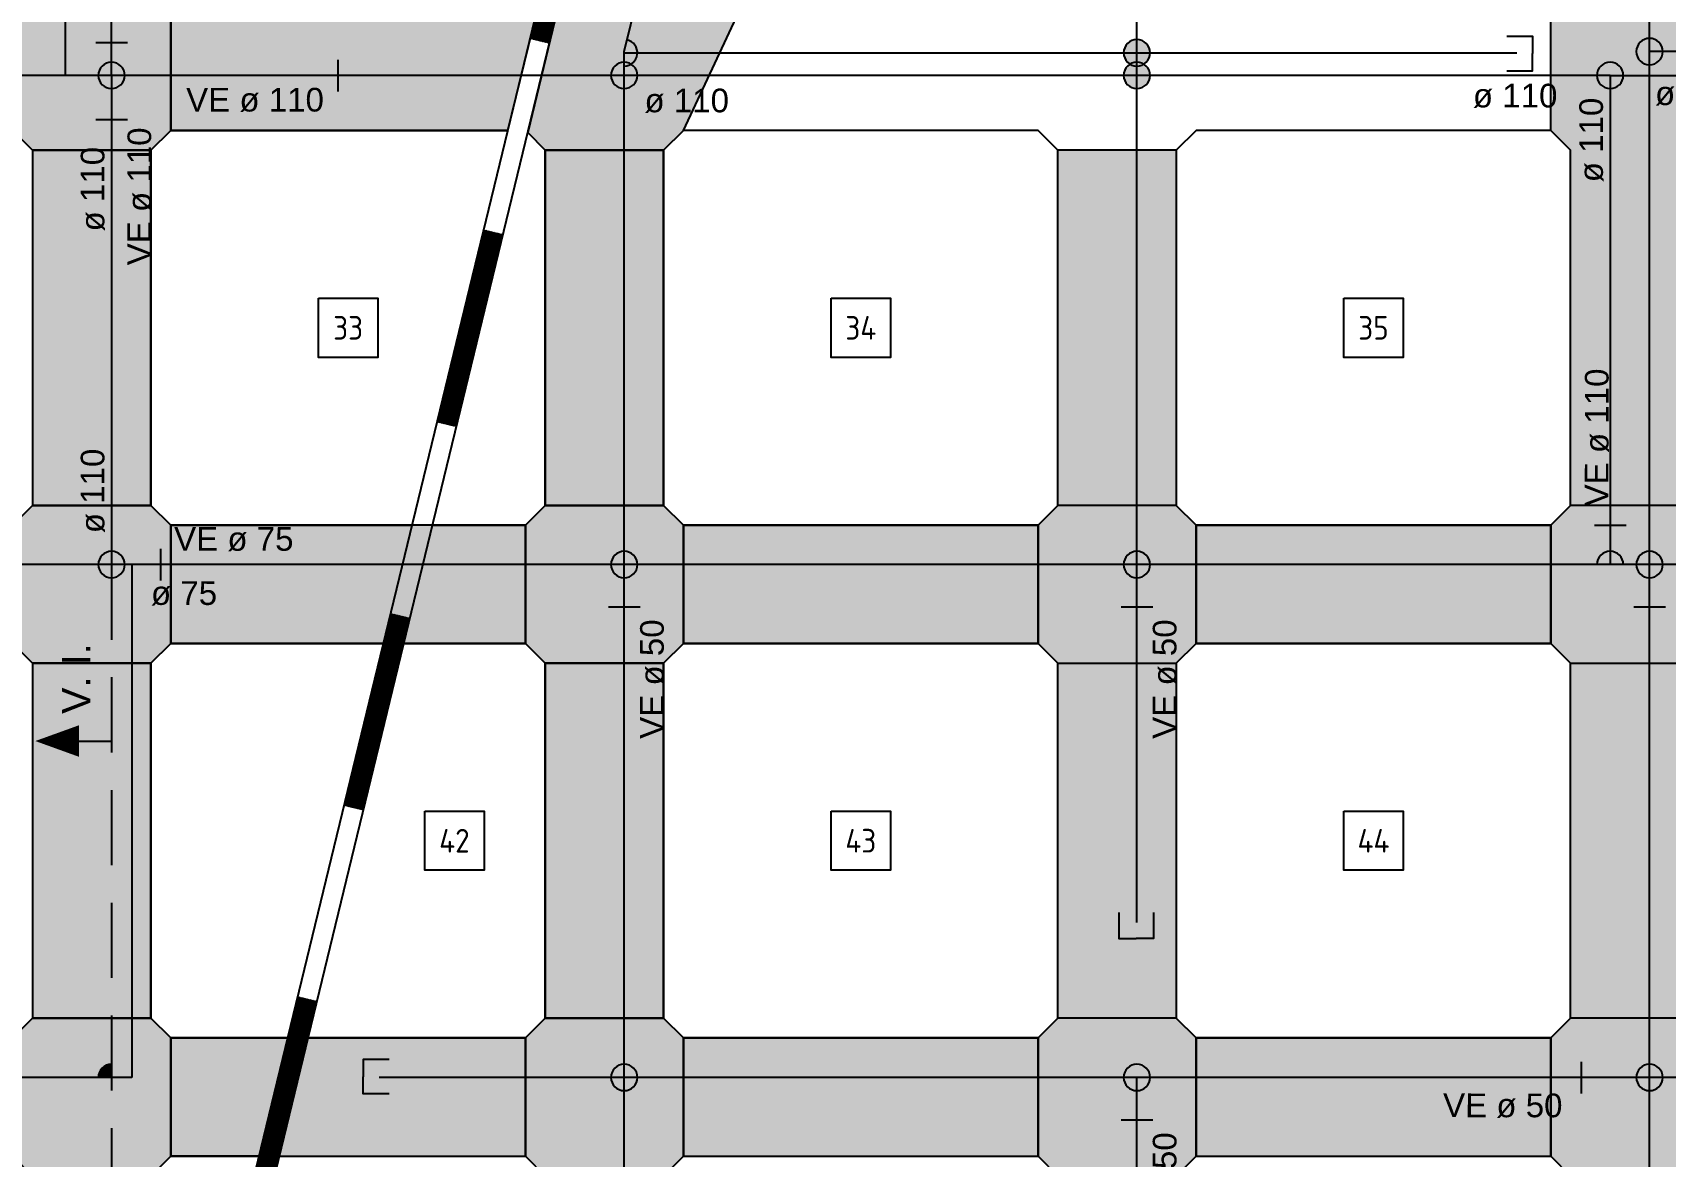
# Model space of a CAD drawing. Extents: x -48 to 13651, y -112 to 3468.
# Drawn here: x 11586.6 to 12000.6, y 1599.1 to 1883.9 of the extents above; entities that cross this region are included whole.
import ezdxf
from ezdxf.enums import TextEntityAlignment as Align

# ---------------------------------------------------------------- set-up
doc = ezdxf.new("R2010")
doc.units = 0
doc.header["$LTSCALE"] = 6
doc.header["$MEASUREMENT"] = 0
doc.linetypes.add('HIDDEN2', pattern=[4.7625, 3.175, -1.5875])
for name, color, linetype in [('02', 2, 'CONTINUOUS'), ('Caño 110mm', 170, 'CONTINUOUS'), ('Caño 50mm', 1, 'CONTINUOUS'), ('Caño 75mm', 2, 'CONTINUOUS'), ('Caño200mm', 6, 'CONTINUOUS'), ('llaves', 3, 'CONTINUOUS'), ('MANZANAS', 7, 'CONTINUOUS'), ('NOMENCLATURA CAÑOS', 3, 'CONTINUOUS'), ('NUMERO-MANZANA', 4, 'CONTINUOUS'), ('Pavimento', 253, 'CONTINUOUS'), ('RED SEC', 150, 'CONTINUOUS')]:
    doc.layers.add(name, color=color, linetype=linetype)
doc.styles.add('DATOS', font='arial.ttf')
doc.styles.add('GEOSLAB703LTBT', font='isocp.shx', dxfattribs={"width": 0.9, "height": 8})
pattern_1 = [(45, (9454.34089, 0), (-0.0883883476, 0.0883883476), []), (135, (9454.34089, 0), (-0.0883883476, -0.0883883476), [])]

msp = doc.modelspace()

# ---------------------------------------------------------------- hatches: boundary and pattern name
at = {"layer": 'MANZANAS', "ltscale": 0.1}
h = msp.add_hatch(dxfattribs=at)
h.set_pattern_fill('ANSI37', color=256, style=0)
h.set_pattern_definition(pattern_1)
h.paths.add_polyline_path([(11729.41, 1929.892), (11724.551, 1931.071), (11712.763, 1882.48), (11717.622, 1881.301)])
h.paths.add_polyline_path([(11705.834, 1832.711), (11700.975, 1833.89), (11689.187, 1785.299), (11694.046, 1784.12)])
h = msp.add_hatch(dxfattribs=at)
h.set_pattern_fill('ANSI37', color=256, style=0)
h.set_pattern_definition(pattern_1)
h.paths.add_polyline_path([(11682.257, 1735.53), (11677.398, 1736.709), (11665.61, 1688.118), (11670.469, 1686.939)])
h = msp.add_hatch(dxfattribs=at)
h.set_pattern_fill('ANSI37', color=256, style=0)
h.set_pattern_definition(pattern_1)
h.paths.add_polyline_path([(11658.681, 1638.349), (11653.822, 1639.528), (11642.034, 1590.937), (11646.893, 1589.758)])
h.paths.add_polyline_path([(11635.104, 1541.168), (11630.245, 1542.347), (11618.457, 1493.756), (11623.316, 1492.577)])
at = {"layer": 'Pavimento'}
for points in [[(11712.116, 1858.604), (11716.575, 1854.145), (11746.575, 1854.145), (11751.575, 1859.145), (11765.685, 1889.145), (11761.864, 1894.004), (11783.767, 1984.286), (11752.897, 1984.286), (11730.994, 1894.004), (11724.815, 1889.145), (11719.525, 1889.145)], [(11621.575, 1859.145), (11707.102, 1859.145), (11714.38, 1889.145), (11621.575, 1889.145)], [(11586.575, 1764.145), (11616.575, 1764.145), (11616.575, 1854.145), (11586.575, 1854.145)], [(11716.575, 1764.145), (11746.575, 1764.145), (11746.575, 1854.145), (11716.575, 1854.145)], [(11586.575, 1634.145), (11616.575, 1634.145), (11616.575, 1724.145), (11586.575, 1724.145)], [(11716.575, 1634.145), (11746.575, 1634.145), (11746.575, 1724.145), (11716.575, 1724.145)]]:
    msp.add_hatch(color=256, dxfattribs=at).paths.add_polyline_path(points)
h = msp.add_hatch(color=256, dxfattribs=at)
h.dxf.hatch_style = 2
h.paths.add_polyline_path([(12006.575, 1854.145), (12011.575, 1859.145), (12011.575, 1879.145), (11999.926, 1879.145, -0.4142136), (11996.575, 1875.794), (11996.575, 1764.145), (12006.575, 1764.145)], flags=17)
h.paths.add_polyline_path([(11996.575, 1882.497, -0.4142136), (11999.926, 1879.145), (12011.575, 1879.145), (12011.575, 1889.145), (12006.575, 1894.145), (12006.575, 1984.145), (11976.575, 1984.145), (11976.575, 1894.145), (11971.575, 1889.145), (11971.575, 1873.129), (11983.223, 1873.129, -0.4142136), (11986.575, 1876.48, -1), (11986.575, 1869.777), (11986.575, 1764.145), (11996.575, 1764.145), (11996.575, 1875.794, -1)])
h.paths.add_polyline_path([(11986.575, 1869.777, -0.4142136), (11983.223, 1873.129), (11971.575, 1873.129), (11971.575, 1859.145), (11976.575, 1854.145), (11976.575, 1764.145), (11986.575, 1764.145)], flags=17)
h = msp.add_hatch(color=256, dxfattribs=at)
h.paths.add_polyline_path([(10711.575, 1859.145), (10801.575, 1859.145), (10801.575, 1889.145), (10711.575, 1889.145)])
h.paths.add_polyline_path([(10841.575, 1859.145), (10841.575, 1889.145), (10836.575, 1894.145), (10806.575, 1894.145), (10801.575, 1889.145), (10801.575, 1859.145), (10806.575, 1854.145), (10836.575, 1854.145)])
h.paths.add_polyline_path([(10841.575, 1859.145), (10931.575, 1859.145), (10931.575, 1889.145), (10841.575, 1889.145)])
h.paths.add_polyline_path([(10971.575, 1859.145), (10971.575, 1889.145), (10966.575, 1894.145), (10936.575, 1894.145), (10931.575, 1889.145), (10931.575, 1859.145), (10936.575, 1854.145), (10966.575, 1854.145)])
h.paths.add_polyline_path([(10971.575, 1859.145), (11061.575, 1859.145), (11061.575, 1889.145), (10971.575, 1889.145)])
h.paths.add_polyline_path([(11101.575, 1859.145), (11101.575, 1889.145), (11096.575, 1894.145), (11066.575, 1894.145), (11061.575, 1889.145), (11061.575, 1859.145), (11066.575, 1854.145), (11096.575, 1854.145)])
h.paths.add_polyline_path([(11101.575, 1859.145), (11191.575, 1859.145), (11191.575, 1889.145), (11101.575, 1889.145)])
h.paths.add_polyline_path([(11231.575, 1859.145), (11231.575, 1889.145), (11226.575, 1894.145), (11196.575, 1894.145), (11191.575, 1889.145), (11191.575, 1859.145), (11196.575, 1854.145), (11226.575, 1854.145)])
h.paths.add_polyline_path([(11231.575, 1859.145), (11321.575, 1859.145), (11321.575, 1889.145), (11231.575, 1889.145)])
h.paths.add_polyline_path([(11361.575, 1859.145), (11361.575, 1889.145), (11356.575, 1894.145), (11326.575, 1894.145), (11321.575, 1889.145), (11321.575, 1859.145), (11326.575, 1854.145), (11356.575, 1854.145)])
h.paths.add_polyline_path([(11361.575, 1859.145), (11451.575, 1859.145), (11451.575, 1889.145), (11361.575, 1889.145)])
h.paths.add_polyline_path([(11491.575, 1859.145), (11491.575, 1889.145), (11486.575, 1894.145), (11456.575, 1894.145), (11451.575, 1889.145), (11451.575, 1859.145), (11456.575, 1854.145), (11486.575, 1854.145)])
h.paths.add_polyline_path([(11491.575, 1859.145), (11581.575, 1859.145), (11581.575, 1889.145), (11491.575, 1889.145)])
h.paths.add_polyline_path([(11621.575, 1859.145), (11621.575, 1889.145), (11616.575, 1894.145), (11586.575, 1894.145), (11581.575, 1889.145), (11581.575, 1859.145), (11586.575, 1854.145), (11616.575, 1854.145)])
h = msp.add_hatch(color=256, dxfattribs=at)
h.dxf.hatch_style = 2
h.paths.add_polyline_path([(11876.575, 1854.145), (11866.575, 1854.145), (11866.575, 1764.145), (11876.575, 1764.145)])
h.paths.add_polyline_path([(11866.575, 1854.145), (11846.575, 1854.145), (11846.575, 1764.145), (11866.575, 1764.145)])
h = msp.add_hatch(color=256, dxfattribs=at)
h.paths.add_polyline_path([(11621.575, 1729.145), (11621.575, 1759.145), (11616.575, 1764.145), (11586.575, 1764.145), (11581.575, 1759.145), (11581.575, 1729.145), (11586.575, 1724.145), (11616.575, 1724.145)])
h.paths.add_polyline_path([(11491.575, 1729.145), (11581.575, 1729.145), (11581.575, 1759.145), (11491.575, 1759.145)])
h.paths.add_polyline_path([(11491.575, 1729.145), (11491.575, 1759.145), (11486.575, 1764.145), (11456.575, 1764.145), (11451.575, 1759.145), (11451.575, 1729.145), (11456.575, 1724.145), (11486.575, 1724.145)])
h.paths.add_polyline_path([(11361.575, 1729.145), (11451.575, 1729.145), (11451.575, 1759.145), (11361.575, 1759.145)])
h.paths.add_polyline_path([(11361.575, 1729.145), (11361.575, 1759.145), (11356.575, 1764.145), (11326.575, 1764.145), (11321.575, 1759.145), (11321.575, 1729.145), (11326.575, 1724.145), (11356.575, 1724.145)])
h.paths.add_polyline_path([(11231.575, 1729.145), (11321.575, 1729.145), (11321.575, 1759.145), (11231.575, 1759.145)])
h.paths.add_polyline_path([(11231.575, 1729.145), (11231.575, 1759.145), (11226.575, 1764.145), (11196.575, 1764.145), (11191.575, 1759.145), (11191.575, 1729.145), (11196.575, 1724.145), (11226.575, 1724.145)])
h.paths.add_polyline_path([(11101.575, 1729.145), (11191.575, 1729.145), (11191.575, 1759.145), (11101.575, 1759.145)])
h.paths.add_polyline_path([(11101.575, 1729.145), (11101.575, 1759.145), (11096.575, 1764.145), (11066.575, 1764.145), (11061.575, 1759.145), (11061.575, 1729.145), (11066.575, 1724.145), (11096.575, 1724.145)])
h.paths.add_polyline_path([(10971.575, 1729.145), (11061.575, 1729.145), (11061.575, 1759.145), (10971.575, 1759.145)])
h.paths.add_polyline_path([(10971.575, 1729.145), (10971.575, 1759.145), (10966.575, 1764.145), (10936.575, 1764.145), (10931.575, 1759.145), (10931.575, 1729.145), (10936.575, 1724.145), (10966.575, 1724.145)])
h.paths.add_polyline_path([(10841.575, 1729.145), (10931.575, 1729.145), (10931.575, 1759.145), (10841.575, 1759.145)])
h.paths.add_polyline_path([(10841.575, 1729.145), (10841.575, 1759.145), (10836.575, 1764.145), (10806.575, 1764.145), (10801.575, 1759.145), (10801.575, 1729.145), (10806.575, 1724.145), (10836.575, 1724.145)])
h.paths.add_polyline_path([(10711.575, 1729.145), (10801.575, 1729.145), (10801.575, 1759.145), (10711.575, 1759.145)])
h = msp.add_hatch(color=256, dxfattribs=at)
h.paths.add_polyline_path([(11751.575, 1729.145), (11841.575, 1729.145), (11841.575, 1759.145), (11751.575, 1759.145)])
h.paths.add_polyline_path([(11751.575, 1729.145), (11751.575, 1759.145), (11746.575, 1764.145), (11716.575, 1764.145), (11711.575, 1759.145), (11711.575, 1729.145), (11716.575, 1724.145), (11746.575, 1724.145)])
h.paths.add_polyline_path([(11621.575, 1729.145), (11711.575, 1729.145), (11711.575, 1759.145), (11621.575, 1759.145)])
h = msp.add_hatch(color=256, dxfattribs=at)
h.paths.add_polyline_path([(13057.898, 1759.145), (13105.936, 1759.145), (13097.567, 1724.283), (13093.734, 1729.145), (13063.512, 1729.145)])
h.paths.add_polyline_path([(13021.457, 1764.06), (13051.978, 1764.06), (13057.898, 1759.145), (13063.512, 1729.145), (13059.432, 1724.231), (13028.911, 1724.231), (13022.992, 1729.145), (13017.377, 1759.145)])
h.paths.add_polyline_path([(12921.575, 1729.145), (13022.992, 1729.145), (13017.377, 1759.145), (12921.575, 1759.145)])
h.paths.add_polyline_path([(12921.575, 1759.145), (12916.575, 1764.145), (12886.575, 1764.145), (12881.575, 1759.145), (12881.575, 1729.145), (12921.575, 1729.145)])
h.paths.add_polyline_path([(12881.575, 1729.145), (12791.575, 1729.145), (12791.575, 1759.145), (12881.575, 1759.145)])
h.paths.add_polyline_path([(12791.575, 1729.145), (12791.575, 1759.145), (12786.575, 1764.145), (12756.575, 1764.145), (12751.575, 1759.145), (12751.575, 1729.145), (12756.575, 1724.145), (12786.575, 1724.145)])
h.paths.add_polyline_path([(12661.575, 1729.145), (12751.575, 1729.145), (12751.575, 1759.145), (12661.575, 1759.145)])
h.paths.add_polyline_path([(12621.575, 1729.145), (12626.575, 1724.145), (12656.575, 1724.145), (12661.575, 1729.145), (12661.575, 1759.145), (12621.575, 1759.145)])
h.paths.add_polyline_path([(12531.575, 1729.145), (12621.575, 1729.145), (12621.575, 1759.145), (12531.575, 1759.145)])
h.paths.add_polyline_path([(12531.575, 1729.145), (12531.575, 1759.145), (12526.575, 1764.145), (12496.575, 1764.145), (12491.575, 1759.145), (12491.575, 1729.145), (12496.575, 1724.145), (12526.575, 1724.145)])
h.paths.add_polyline_path([(12401.575, 1729.145), (12491.575, 1729.145), (12491.575, 1759.145), (12401.575, 1759.145)])
h.paths.add_polyline_path([(12401.575, 1729.145), (12401.575, 1759.145), (12396.575, 1764.145), (12366.575, 1764.145), (12361.575, 1759.145), (12361.575, 1729.145), (12366.575, 1724.145), (12396.575, 1724.145)])
h.paths.add_polyline_path([(12271.575, 1729.145), (12361.575, 1729.145), (12361.575, 1759.145), (12271.575, 1759.145)])
h.paths.add_polyline_path([(12271.575, 1729.145), (12271.575, 1759.145), (12266.575, 1764.145), (12236.575, 1764.145), (12231.575, 1759.145), (12231.575, 1729.145), (12236.575, 1724.145), (12266.575, 1724.145)])
h.paths.add_polyline_path([(12141.575, 1729.145), (12231.575, 1729.145), (12231.575, 1759.145), (12141.575, 1759.145)])
h.paths.add_polyline_path([(12141.575, 1729.145), (12141.575, 1759.145), (12136.575, 1764.145), (12106.575, 1764.145), (12101.575, 1759.145), (12101.575, 1729.145), (12106.575, 1724.145), (12136.575, 1724.145)])
h.paths.add_polyline_path([(12011.575, 1729.145), (12101.575, 1729.145), (12101.575, 1759.145), (12011.575, 1759.145)])
h.paths.add_polyline_path([(12011.575, 1729.145), (12011.575, 1759.145), (12006.575, 1764.145), (11976.575, 1764.145), (11971.575, 1759.145), (11971.575, 1729.145), (11976.575, 1724.145), (12006.575, 1724.145)])
h.paths.add_polyline_path([(11881.575, 1729.145), (11971.575, 1729.145), (11971.575, 1759.145), (11881.575, 1759.145)])
h.paths.add_polyline_path([(11881.575, 1729.145), (11881.575, 1759.145), (11876.575, 1764.145), (11846.575, 1764.145), (11841.575, 1759.145), (11841.575, 1729.145), (11846.575, 1724.145), (11876.575, 1724.145)])
h = msp.add_hatch(color=256, dxfattribs=at)
h.dxf.hatch_style = 2
h.paths.add_polyline_path([(11846.575, 1634.145), (11876.575, 1634.145), (11876.575, 1724.145), (11846.575, 1724.145)])
h = msp.add_hatch(color=256, dxfattribs=at)
h.dxf.hatch_style = 2
h.paths.add_polyline_path([(11996.575, 1724.145), (11976.575, 1724.145), (11976.575, 1634.145), (11996.575, 1634.145)])
h.paths.add_polyline_path([(12006.575, 1724.145), (11996.575, 1724.145), (11996.575, 1634.145), (12006.575, 1634.145)])
h = msp.add_hatch(color=256, dxfattribs=at)
h.paths.add_polyline_path([(10581.575, 1599.145), (10801.575, 1599.145), (10801.575, 1629.145), (10581.575, 1629.145)])
h.paths.add_polyline_path([(10841.575, 1599.145), (10841.575, 1629.145), (10836.575, 1634.145), (10806.575, 1634.145), (10801.575, 1629.145), (10801.575, 1599.145), (10806.575, 1594.145), (10836.575, 1594.145)])
h.paths.add_polyline_path([(10841.575, 1599.145), (10931.575, 1599.145), (10931.575, 1629.145), (10841.575, 1629.145)])
h.paths.add_polyline_path([(10971.575, 1599.145), (10971.575, 1629.145), (10966.575, 1634.145), (10936.575, 1634.145), (10931.575, 1629.145), (10931.575, 1599.145), (10936.575, 1594.145), (10966.575, 1594.145)])
h.paths.add_polyline_path([(10971.575, 1599.145), (11061.575, 1599.145), (11061.575, 1629.145), (10971.575, 1629.145)])
h.paths.add_polyline_path([(11101.575, 1599.145), (11101.575, 1629.145), (11096.575, 1634.145), (11066.575, 1634.145), (11061.575, 1629.145), (11061.575, 1599.145), (11066.575, 1594.145), (11096.575, 1594.145)])
h.paths.add_polyline_path([(11101.575, 1599.145), (11191.575, 1599.145), (11191.575, 1629.145), (11101.575, 1629.145)])
h.paths.add_polyline_path([(11231.575, 1599.145), (11231.575, 1629.145), (11226.575, 1634.145), (11196.575, 1634.145), (11191.575, 1629.145), (11191.575, 1599.145), (11196.575, 1594.145), (11226.575, 1594.145)])
h.paths.add_polyline_path([(11231.575, 1599.145), (11321.575, 1599.145), (11321.575, 1629.145), (11231.575, 1629.145)])
h.paths.add_polyline_path([(11361.575, 1599.145), (11361.575, 1629.145), (11356.575, 1634.145), (11326.575, 1634.145), (11321.575, 1629.145), (11321.575, 1599.145), (11326.575, 1594.145), (11356.575, 1594.145)])
h.paths.add_polyline_path([(11361.575, 1599.145), (11451.575, 1599.145), (11451.575, 1629.145), (11361.575, 1629.145)])
h.paths.add_polyline_path([(11491.575, 1599.145), (11491.575, 1629.145), (11486.575, 1634.145), (11456.575, 1634.145), (11451.575, 1629.145), (11451.575, 1599.145), (11456.575, 1594.145), (11486.575, 1594.145)])
h.paths.add_polyline_path([(11491.575, 1599.145), (11581.575, 1599.145), (11581.575, 1629.145), (11491.575, 1629.145)])
h.paths.add_polyline_path([(11621.575, 1599.145), (11621.575, 1629.145), (11616.575, 1634.145), (11586.575, 1634.145), (11581.575, 1629.145), (11581.575, 1599.145), (11586.575, 1594.145), (11616.575, 1594.145)])
h.paths.add_polyline_path([(11621.575, 1599.145), (11711.575, 1599.145), (11711.575, 1629.145), (11621.575, 1629.145)])
h.paths.add_polyline_path([(11751.575, 1599.145), (11751.575, 1629.145), (11746.575, 1634.145), (11716.575, 1634.145), (11711.575, 1629.145), (11711.575, 1599.145), (11716.575, 1594.145), (11746.575, 1594.145)])
h = msp.add_hatch(color=256, dxfattribs=at)
h.paths.add_polyline_path([(11751.575, 1599.145), (11841.575, 1599.145), (11841.575, 1629.145), (11751.575, 1629.145)])
h.paths.add_polyline_path([(11881.575, 1599.145), (11881.575, 1629.145), (11876.575, 1634.145), (11846.575, 1634.145), (11841.575, 1629.145), (11841.575, 1599.145), (11846.575, 1594.145), (11876.575, 1594.145)])
h.paths.add_polyline_path([(11881.575, 1599.145), (11971.575, 1599.145), (11971.575, 1629.145), (11881.575, 1629.145)])
h.paths.add_polyline_path([(12011.575, 1599.145), (12011.575, 1629.145), (12006.575, 1634.145), (11976.575, 1634.145), (11971.575, 1629.145), (11971.575, 1599.145), (11976.575, 1594.145), (12006.575, 1594.145)])
h.paths.add_polyline_path([(12011.575, 1599.145), (12101.575, 1599.145), (12101.575, 1629.145), (12011.575, 1629.145)])
h.paths.add_polyline_path([(12141.575, 1599.145), (12141.575, 1629.145), (12136.575, 1634.145), (12106.575, 1634.145), (12101.575, 1629.145), (12101.575, 1599.145), (12106.575, 1594.145), (12136.575, 1594.145)])
at = {"layer": 'RED SEC'}
h = msp.add_hatch(color=256, dxfattribs=at)
edge = h.paths.add_edge_path()
edge.add_line((11737.294, 1882.112), (11736.575, 1879.145))
edge.add_line((11736.575, 1879.145), (11736.575, 1875.488))
edge.add_arc((11736.575, 1878.839), 3.351, 270, 437.59732)
h = msp.add_hatch(color=256, dxfattribs=at)
edge = h.paths.add_edge_path()
edge.add_line((11866.575, 1882.191), (11866.575, 1875.488))
edge.add_arc((11866.575, 1878.839), 3.351, 90, 270, ccw=False)
h = msp.add_hatch(color=256, dxfattribs=at)
edge = h.paths.add_edge_path()
edge.add_line((11866.575, 1882.191), (11866.575, 1875.488))
edge.add_arc((11866.575, 1878.839), 3.351, 270, 450)
h = msp.add_hatch(color=256, dxfattribs=at)
edge = h.paths.add_edge_path()
edge.add_line((11996.575, 1882.497), (11996.575, 1875.794))
edge.add_arc((11996.575, 1879.145), 3.351, 90, 270, ccw=False)
h = msp.add_hatch(color=256, dxfattribs=at)
edge = h.paths.add_edge_path()
edge.add_line((11996.575, 1882.497), (11996.575, 1875.794))
edge.add_arc((11996.575, 1879.145), 3.351, 270, 450)
h = msp.add_hatch(color=256, dxfattribs=at)
edge = h.paths.add_edge_path()
edge.add_line((11606.575, 1876.48), (11606.575, 1869.777))
edge.add_arc((11606.575, 1873.129), 3.351, 90, 270, ccw=False)
h = msp.add_hatch(color=256, dxfattribs=at)
edge = h.paths.add_edge_path()
edge.add_line((11606.575, 1876.48), (11606.575, 1869.777))
edge.add_arc((11606.575, 1873.129), 3.351, 270, 450)
h = msp.add_hatch(color=256, dxfattribs=at)
edge = h.paths.add_edge_path()
edge.add_line((11736.575, 1876.48), (11736.575, 1869.777))
edge.add_arc((11736.575, 1873.129), 3.351, 90, 270, ccw=False)
h = msp.add_hatch(color=256, dxfattribs=at)
edge = h.paths.add_edge_path()
edge.add_line((11736.575, 1876.48), (11736.575, 1869.777))
edge.add_arc((11736.575, 1873.129), 3.351, 270, 450)
h = msp.add_hatch(color=256, dxfattribs=at)
edge = h.paths.add_edge_path()
edge.add_line((11866.575, 1876.48), (11866.575, 1869.777))
edge.add_arc((11866.575, 1873.129), 3.351, 90, 270, ccw=False)
h = msp.add_hatch(color=256, dxfattribs=at)
edge = h.paths.add_edge_path()
edge.add_line((11866.575, 1876.48), (11866.575, 1869.777))
edge.add_arc((11866.575, 1873.129), 3.351, 270, 450)
h = msp.add_hatch(color=256, dxfattribs=at)
edge = h.paths.add_edge_path()
edge.add_line((11986.575, 1876.48), (11986.575, 1869.777))
edge.add_arc((11986.575, 1873.129), 3.351, 90, 270, ccw=False)
h = msp.add_hatch(color=256, dxfattribs=at)
edge = h.paths.add_edge_path()
edge.add_line((11986.575, 1876.48), (11986.575, 1869.777))
edge.add_arc((11986.575, 1873.129), 3.351, 270, 450)
h = msp.add_hatch(color=256, dxfattribs=at)
edge = h.paths.add_edge_path()
edge.add_line((11606.575, 1752.497), (11606.575, 1745.794))
edge.add_arc((11606.575, 1749.145), 3.351, 90, 270, ccw=False)
h = msp.add_hatch(color=256, dxfattribs=at)
edge = h.paths.add_edge_path()
edge.add_line((11606.575, 1752.497), (11606.575, 1745.794))
edge.add_arc((11606.575, 1749.145), 3.351, 270, 450)
h = msp.add_hatch(color=256, dxfattribs=at)
edge = h.paths.add_edge_path()
edge.add_line((11736.575, 1752.497), (11736.575, 1745.794))
edge.add_arc((11736.575, 1749.145), 3.351, 90, 270, ccw=False)
h = msp.add_hatch(color=256, dxfattribs=at)
edge = h.paths.add_edge_path()
edge.add_line((11736.575, 1752.497), (11736.575, 1745.794))
edge.add_arc((11736.575, 1749.145), 3.351, 270, 450)
h = msp.add_hatch(color=256, dxfattribs=at)
edge = h.paths.add_edge_path()
edge.add_line((11866.575, 1752.497), (11866.575, 1745.794))
edge.add_arc((11866.575, 1749.145), 3.351, 90, 270, ccw=False)
h = msp.add_hatch(color=256, dxfattribs=at)
edge = h.paths.add_edge_path()
edge.add_line((11866.575, 1752.497), (11866.575, 1745.794))
edge.add_arc((11866.575, 1749.145), 3.351, 270, 450)
h = msp.add_hatch(color=256, dxfattribs=at)
edge = h.paths.add_edge_path()
edge.add_line((11989.926, 1749.145), (11983.223, 1749.145))
edge.add_arc((11986.575, 1749.145), 3.351, 0, 180, ccw=False)
h = msp.add_hatch(color=256, dxfattribs=at)
edge = h.paths.add_edge_path()
edge.add_line((11996.575, 1752.497), (11996.575, 1745.794))
edge.add_arc((11996.575, 1749.145), 3.351, 90, 270, ccw=False)
h = msp.add_hatch(color=256, dxfattribs=at)
edge = h.paths.add_edge_path()
edge.add_line((11996.575, 1752.497), (11996.575, 1745.794))
edge.add_arc((11996.575, 1749.145), 3.351, 270, 450)
h = msp.add_hatch(color=256, dxfattribs=at)
edge = h.paths.add_edge_path()
edge.add_line((11603.223, 1619.145), (11606.575, 1619.145))
edge.add_line((11606.575, 1619.145), (11606.575, 1622.497))
edge.add_arc((11606.575, 1619.145), 3.351, 90, 180)
h = msp.add_hatch(color=256, dxfattribs=at)
edge = h.paths.add_edge_path()
edge.add_line((11736.575, 1622.497), (11736.575, 1615.794))
edge.add_arc((11736.575, 1619.145), 3.351, 90, 270, ccw=False)
h = msp.add_hatch(color=256, dxfattribs=at)
edge = h.paths.add_edge_path()
edge.add_line((11736.575, 1622.497), (11736.575, 1615.794))
edge.add_arc((11736.575, 1619.145), 3.351, 270, 450)
h = msp.add_hatch(color=256, dxfattribs=at)
edge = h.paths.add_edge_path()
edge.add_line((11866.575, 1622.497), (11866.575, 1615.794))
edge.add_arc((11866.575, 1619.145), 3.351, 90, 270, ccw=False)
h = msp.add_hatch(color=256, dxfattribs=at)
edge = h.paths.add_edge_path()
edge.add_line((11866.575, 1622.497), (11866.575, 1615.794))
edge.add_arc((11866.575, 1619.145), 3.351, 270, 450)
h = msp.add_hatch(color=256, dxfattribs=at)
edge = h.paths.add_edge_path()
edge.add_line((11996.575, 1622.497), (11996.575, 1615.794))
edge.add_arc((11996.575, 1619.145), 3.351, 90, 270, ccw=False)
h = msp.add_hatch(color=256, dxfattribs=at)
edge = h.paths.add_edge_path()
edge.add_line((11996.575, 1622.497), (11996.575, 1615.794))
edge.add_arc((11996.575, 1619.145), 3.351, 270, 450)

# ---------------------------------------------------------------- linework, layer by layer
at = {"layer": 'Caño 110mm'}
for p, q in [((11606.575, 1873.129), (10946.575, 1873.129)), ((11606.575, 1873.129), (11606.575, 1749.145)), ((11986.575, 1873.129), (11606.575, 1873.129)), ((11986.575, 1873.129), (11986.575, 1749.145))]:
    msp.add_line(p, q, dxfattribs=at)
at = {"layer": 'Caño 110mm', "linetype": 'HIDDEN2'}
for p, q in [((11986.575, 1873.129), (12505.246, 1872.913)), ((11606.575, 1749.145), (11606.575, 1489.145))]:
    msp.add_line(p, q, dxfattribs=at)
at = {"layer": 'Caño 50mm'}
for p, q in [((11606.575, 1873.129), (11606.575, 2305.7)), ((11866.575, 1658.374), (11866.575, 2269.145)), ((11736.575, 1879.145), (11768.113, 2009.145)), ((11996.575, 1749.145), (11996.575, 1982.614)), ((11736.575, 1359.145), (11736.575, 1879.145)), ((11736.575, 1878.839), (11962.914, 1878.839)), ((12084.561, 1879.145), (11996.575, 1879.145)), ((11606.575, 1749.145), (10956.575, 1749.145)), ((11611.755, 1749.145), (11611.755, 1619.145)), ((11611.755, 1619.145), (10956.575, 1619.145)), ((12204.888, 1619.145), (11674.435, 1619.145)), ((11866.575, 1553.897), (11866.575, 1619.145))]:
    msp.add_line(p, q, dxfattribs=at)
at = {"layer": 'Caño 75mm'}
for p, q in [((13032.301, 1749.145), (11606.575, 1749.145)), ((11996.575, 1359.004), (11996.575, 1749.145))]:
    msp.add_line(p, q, dxfattribs=at)
at = {"layer": 'Caño200mm', "linetype": 'HIDDEN2'}
msp.add_line((11594.795, 2518.609), (11594.795, 1873.129), dxfattribs=at)
at = {"layer": 'llaves'}
for p, q in [((11663.979, 1877.084), (11663.964, 1869.067)), ((11619.015, 1753.1), (11619.03, 1745.084)), ((11598.329, 1704.405), (11606.575, 1704.405))]:
    msp.add_line(p, q, dxfattribs=at)
for points in [[(11960.372, 1883.039), (11966.926, 1883.039), (11966.926, 1878.665)], [(11960.372, 1874.291), (11966.926, 1874.291), (11966.926, 1878.665)], [(11862.026, 1660.916), (11862.026, 1654.362), (11866.4, 1654.362)], [(11870.775, 1660.916), (11870.775, 1654.362), (11866.4, 1654.362)], [(11676.977, 1623.694), (11670.423, 1623.694), (11670.423, 1619.32)], [(11676.977, 1614.945), (11670.423, 1614.945), (11670.423, 1619.32)]]:
    msp.add_lwpolyline(points, dxfattribs=at)
msp.add_lwpolyline([(11598.329, 1704.405, 8, 0, 0), (11587.248, 1704.405, 0, 0, 0)], format="xyseb", dxfattribs=at)
at = {"layer": 'MANZANAS', "ltscale": 0.1}
msp.add_line((11237.801, -75.287), (12054.026, 3289.145), dxfattribs=at)
at = {"layer": 'MANZANAS'}
for p, q in [((11242.946, -75.287), (12059.171, 3289.145)), ((11616.575, 1854.145), (11621.575, 1859.145)), ((11707.102, 1859.145), (11621.575, 1859.145)), ((11751.575, 1859.145), (11746.575, 1854.145)), ((11841.575, 1859.145), (11751.575, 1859.145)), ((11846.575, 1854.145), (11841.575, 1859.145)), ((11881.575, 1859.145), (11876.575, 1854.145)), ((11971.575, 1859.145), (11881.575, 1859.145)), ((11971.575, 1859.145), (11976.575, 1854.145)), ((11716.575, 1854.145), (11712.116, 1858.604)), ((11616.575, 1854.145), (11616.575, 1764.145)), ((11716.575, 1764.145), (11716.575, 1854.145)), ((11746.575, 1854.145), (11746.575, 1764.145)), ((11846.575, 1764.145), (11846.575, 1854.145)), ((11876.575, 1854.145), (11876.575, 1764.145)), ((11976.575, 1764.145), (11976.575, 1854.145)), ((11621.575, 1759.145), (11616.575, 1764.145)), ((11716.575, 1764.145), (11711.575, 1759.145)), ((11751.575, 1759.145), (11746.575, 1764.145)), ((11846.575, 1764.145), (11841.575, 1759.145)), ((11881.575, 1759.145), (11876.575, 1764.145)), ((11971.575, 1759.145), (11976.575, 1764.145)), ((11621.575, 1759.145), (11682.841, 1759.145)), ((11687.987, 1759.145), (11711.575, 1759.145)), ((11751.575, 1759.145), (11841.575, 1759.145)), ((11881.575, 1759.145), (11971.575, 1759.145)), ((11621.575, 1729.145), (11616.575, 1724.145)), ((11675.563, 1729.145), (11621.575, 1729.145)), ((11711.575, 1729.145), (11680.708, 1729.145)), ((11711.575, 1729.145), (11716.575, 1724.145)), ((11751.575, 1729.145), (11746.575, 1724.145)), ((11841.575, 1729.145), (11751.575, 1729.145)), ((11841.575, 1729.145), (11846.575, 1724.145)), ((11876.575, 1724.145), (11881.575, 1729.145)), ((11971.575, 1729.145), (11881.575, 1729.145)), ((11976.575, 1724.145), (11971.575, 1729.145)), ((11616.575, 1724.145), (11616.575, 1634.145)), ((11716.575, 1634.145), (11716.575, 1724.145)), ((11746.575, 1724.145), (11746.575, 1634.145)), ((11846.575, 1634.145), (11846.575, 1724.145)), ((11876.575, 1724.145), (11876.575, 1634.145)), ((11976.575, 1634.145), (11976.575, 1724.145)), ((11621.575, 1629.145), (11616.575, 1634.145)), ((11716.575, 1634.145), (11711.575, 1629.145)), ((11751.575, 1629.145), (11746.575, 1634.145)), ((11841.575, 1629.145), (11846.575, 1634.145)), ((11876.575, 1634.145), (11881.575, 1629.145)), ((11976.575, 1634.145), (11971.575, 1629.145)), ((11621.575, 1629.145), (11651.303, 1629.145)), ((11656.448, 1629.145), (11711.575, 1629.145)), ((11751.575, 1629.145), (11841.575, 1629.145)), ((11881.575, 1629.145), (11971.575, 1629.145)), ((11644.025, 1599.145), (11621.575, 1599.145))]:
    msp.add_line(p, q, dxfattribs=at)
at = {"layer": 'NOMENCLATURA CAÑOS'}
for points in [[(11602.566, 1881.456), (11610.583, 1881.456)], [(11602.566, 1861.969), (11610.583, 1861.969)], [(11982.62, 1759.141), (11990.637, 1759.141)], [(11732.566, 1738.386), (11740.583, 1738.386)], [(11862.566, 1738.386), (11870.583, 1738.386)], [(11992.566, 1738.386), (12000.583, 1738.386)], [(11979.222, 1623.1), (11979.222, 1615.083)], [(11862.566, 1608.386), (11870.583, 1608.386)]]:
    msp.add_lwpolyline(points, dxfattribs=at)
at = {"layer": 'NUMERO-MANZANA'}
for points in [[(11659.075, 1816.645), (11674.075, 1816.645), (11674.075, 1801.645), (11659.075, 1801.645)], [(11789.075, 1816.645), (11804.075, 1816.645), (11804.075, 1801.645), (11789.075, 1801.645)], [(11919.075, 1816.645), (11934.075, 1816.645), (11934.075, 1801.645), (11919.075, 1801.645)], [(11686.026, 1686.645), (11701.026, 1686.645), (11701.026, 1671.645), (11686.026, 1671.645)], [(11789.075, 1686.645), (11804.075, 1686.645), (11804.075, 1671.645), (11789.075, 1671.645)], [(11919.075, 1686.645), (11934.075, 1686.645), (11934.075, 1671.645), (11919.075, 1671.645)]]:
    msp.add_lwpolyline(points, close=True, dxfattribs=at)
at = {"layer": 'Pavimento'}
for p, q in [((11971.575, 1859.145), (11971.575, 1889.145)), ((11876.575, 1854.145), (11846.575, 1854.145))]:
    msp.add_line(p, q, dxfattribs=at)
msp.add_lwpolyline([(11712.116, 1858.604), (11716.575, 1854.145), (11746.575, 1854.145), (11751.575, 1859.145), (11765.685, 1889.145), (11761.864, 1894.004), (11783.767, 1984.286), (11752.897, 1984.286), (11730.994, 1894.004), (11724.815, 1889.145), (11719.525, 1889.145), (11712.116, 1858.604)], dxfattribs=at)
for points in [[(11621.575, 1859.145), (11621.575, 1889.145), (11616.575, 1894.145), (11586.575, 1894.145), (11581.575, 1889.145), (11581.575, 1859.145), (11586.575, 1854.145), (11616.575, 1854.145), (11621.575, 1859.145)], [(11621.575, 1859.145), (11707.102, 1859.145), (11714.38, 1889.145), (11621.575, 1889.145)], [(11586.575, 1764.145), (11616.575, 1764.145), (11616.575, 1854.145), (11586.575, 1854.145)], [(11716.575, 1764.145), (11746.575, 1764.145), (11746.575, 1854.145), (11716.575, 1854.145)], [(11621.575, 1729.145), (11621.575, 1759.145), (11616.575, 1764.145), (11586.575, 1764.145), (11581.575, 1759.145), (11581.575, 1729.145), (11586.575, 1724.145), (11616.575, 1724.145), (11621.575, 1729.145)], [(11751.575, 1729.145), (11751.575, 1759.145), (11746.575, 1764.145), (11716.575, 1764.145), (11711.575, 1759.145), (11711.575, 1729.145), (11716.575, 1724.145), (11746.575, 1724.145), (11751.575, 1729.145)], [(11881.575, 1729.145), (11881.575, 1759.145), (11876.575, 1764.145), (11846.575, 1764.145), (11841.575, 1759.145), (11841.575, 1729.145), (11846.575, 1724.145), (11876.575, 1724.145), (11881.575, 1729.145)], [(12011.575, 1729.145), (12011.575, 1759.145), (12006.575, 1764.145), (11976.575, 1764.145), (11971.575, 1759.145), (11971.575, 1729.145), (11976.575, 1724.145), (12006.575, 1724.145), (12011.575, 1729.145)], [(11621.575, 1729.145), (11711.575, 1729.145), (11711.575, 1759.145), (11621.575, 1759.145)], [(11751.575, 1729.145), (11841.575, 1729.145), (11841.575, 1759.145), (11751.575, 1759.145)], [(11881.575, 1729.145), (11971.575, 1729.145), (11971.575, 1759.145), (11881.575, 1759.145)], [(11586.575, 1634.145), (11616.575, 1634.145), (11616.575, 1724.145), (11586.575, 1724.145)], [(11716.575, 1634.145), (11746.575, 1634.145), (11746.575, 1724.145), (11716.575, 1724.145)], [(11621.575, 1599.145), (11621.575, 1629.145), (11616.575, 1634.145), (11586.575, 1634.145), (11581.575, 1629.145), (11581.575, 1599.145), (11586.575, 1594.145), (11616.575, 1594.145), (11621.575, 1599.145)], [(11751.575, 1599.145), (11751.575, 1629.145), (11746.575, 1634.145), (11716.575, 1634.145), (11711.575, 1629.145), (11711.575, 1599.145), (11716.575, 1594.145), (11746.575, 1594.145), (11751.575, 1599.145)], [(11881.575, 1599.145), (11881.575, 1629.145), (11876.575, 1634.145), (11846.575, 1634.145), (11841.575, 1629.145), (11841.575, 1599.145), (11846.575, 1594.145), (11876.575, 1594.145), (11881.575, 1599.145)], [(12011.575, 1599.145), (12011.575, 1629.145), (12006.575, 1634.145), (11976.575, 1634.145), (11971.575, 1629.145), (11971.575, 1599.145), (11976.575, 1594.145), (12006.575, 1594.145), (12011.575, 1599.145)], [(11621.575, 1599.145), (11711.575, 1599.145), (11711.575, 1629.145), (11621.575, 1629.145)], [(11751.575, 1599.145), (11841.575, 1599.145), (11841.575, 1629.145), (11751.575, 1629.145)], [(11881.575, 1599.145), (11971.575, 1599.145), (11971.575, 1629.145), (11881.575, 1629.145)]]:
    msp.add_lwpolyline(points, close=True, dxfattribs=at)
at = {"layer": 'RED SEC'}
for centre, start, end in [((11736.575, 1878.839), 270, 77.59732), ((11866.575, 1878.839), 90, 270), ((11866.575, 1878.839), 270, 90), ((11996.575, 1879.145), 90, 270), ((11996.575, 1879.145), 270, 90), ((11606.575, 1873.129), 90, 270), ((11606.575, 1873.129), 270, 90), ((11736.575, 1873.129), 90, 270), ((11736.575, 1873.129), 270, 90), ((11866.575, 1873.129), 90, 270), ((11866.575, 1873.129), 270, 90), ((11986.575, 1873.129), 90, 270), ((11986.575, 1873.129), 270, 90), ((11606.575, 1749.145), 90, 270), ((11606.575, 1749.145), 270, 90), ((11736.575, 1749.145), 90, 270), ((11736.575, 1749.145), 270, 90), ((11866.575, 1749.145), 90, 270), ((11866.575, 1749.145), 270, 90), ((11986.575, 1749.145), 0, 180), ((11996.575, 1749.145), 90, 270), ((11996.575, 1749.145), 270, 90), ((11606.575, 1619.145), 90, 180), ((11736.575, 1619.145), 90, 270), ((11736.575, 1619.145), 270, 90), ((11866.575, 1619.145), 90, 270), ((11866.575, 1619.145), 270, 90), ((11996.575, 1619.145), 90, 270), ((11996.575, 1619.145), 270, 90)]:
    msp.add_arc(centre, 3.351, start, end, dxfattribs=at)

# ---------------------------------------------------------------- texts
at = {"layer": '02', "color": 2, "style": 'DATOS'}
for s, rotation, p in [(' ø 110', 359.9391, (11995.638, 1865.597)), (' ø 110', 359.9391, (11739.386, 1863.782)), (' ø 110', 359.9391, (11949.459, 1865.018)), (' ø 110', 89.9391, (11984.746, 1843.704)), ('VE ø 110', 89.9391, (11616.588, 1824.977)), (' ø 110', 89.9391, (11604.746, 1831.241)), ('VE ø 110', 89.9391, (11986.159, 1763.879)), (' ø 110', 89.9391, (11604.746, 1754.751)), (' ø 75', 359.9391, (11614.249, 1738.919)), ('VE ø 50', 89.9391, (11746.588, 1704.955)), ('VE ø 50', 89.9391, (11876.588, 1704.955)), ('VE ø 50', 359.9391, (11944.22, 1609.078)), ('VE ø 50', 89.9391, (11876.588, 1574.955))]:
    msp.add_text(s, height=6, rotation=rotation, dxfattribs=at).set_placement(p)
for s, p in [('VE ø 110', (11625.491, 1863.962)), ('VE ø 75', (11622.443, 1752.634))]:
    msp.add_text(s, height=6, dxfattribs=at).set_placement(p)
at = {"layer": 'NOMENCLATURA CAÑOS', "style": 'DATOS'}
msp.add_text('V. I.', height=7.2, rotation=90, dxfattribs=at).set_placement((11601.189, 1711.267))
at = {"layer": 'NUMERO-MANZANA', "style": 'GEOSLAB703LTBT'}
for s, p in [('33', (11666.575, 1809.145)), ('34', (11796.575, 1809.145)), ('35', (11926.575, 1809.145)), ('42', (11693.526, 1679.145)), ('43', (11796.575, 1679.145)), ('44', (11926.575, 1679.145))]:
    msp.add_text(s, height=6, dxfattribs=at).set_placement(p, align=Align.MIDDLE)

doc.saveas('drawing.dxf')
